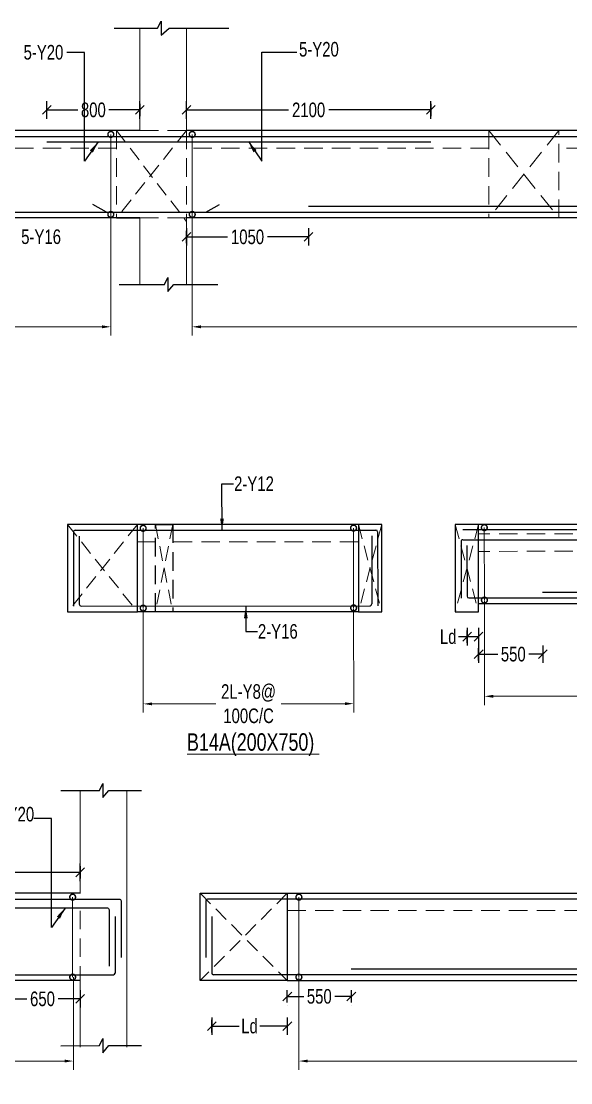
# Model space of a CAD drawing. Header units: millimetres. Extents: x 39642 to 122100, y 15829 to 56435.
# Drawn here: x 68215 to 72938, y 37123 to 46236 of the extents above; entities that cross this region are included whole.
import ezdxf

# ---------------------------------------------------------------- set-up
doc = ezdxf.new("R2010")
doc.units = ezdxf.units.MM
for name, pattern in [('CONTINOUS', [0]), ('CONTINU', [0]), ('HIDDEN', [9.525, 6.35, -3.175])]:
    doc.linetypes.add(name, pattern=pattern)
for name, color, linetype in [('-S-ARROW', 253, 'Continuous'), ('-S-DIM', 251, 'Continuous'), ('-S-MISC', 8, 'Continuous'), ('-STR-BEAM', 7, 'CONTINU'), ('-STR-REINF', 3, 'Continuous'), ('-STR-TEXT', 6, 'Continuous')]:
    doc.layers.add(name, color=color, linetype=linetype)
for name, color, linetype, lineweight in [('-S-STIRUP', 11, 'Continuous', 9), ('-STR-COLUMN', 5, 'HIDDEN', 13), ('-STR-RF-DIM', 252, 'CONTINOUS', 20), ('S-BEAM-IDEN', 2, 'Continuous', 9), ('SEC TEXT', 9, 'Continuous', 18), ('SLAB LINE', 254, 'HIDDEN', 20)]:
    doc.layers.add(name, color=color, linetype=linetype, lineweight=lineweight)
doc.styles.add('BEAM-LS', font='romans.shx', dxfattribs={"width": 0.8})
doc.styles.add('EL', font='swisscl.ttf')
doc.styles.add('SOBHA', font='swisscl.ttf')
doc.styles.add('sobha.sed', font='swisscl.ttf')
doc.dimstyles.new('S-50', dxfattribs={"dimscale": 50, "dimtxt": 2.5, "dimasz": 1.25, "dimexe": 1, "dimexo": 1, "dimgap": 0.5, "dimtad": 1, "dimdec": 0, "dimrnd": 0.0005, "dimzin": 0, "dimdsep": 46, "dimtxsty": 'EL', "dimblk": 'ARCHTICK', "dimcen": 0.09, "dimdle": 1.5, "dimclrd": 251, "dimclre": 251, "dimclrt": 6, "dimadec": 0, "dimazin": 0, "dimtfac": 1, "dimtdec": 0, "dimtofl": 0, "dimtmove": 0, "dimatfit": 3, "dimfxl": 2, "dimtolj": 1, "dimtzin": 0, "dimlwd": -1, "dimlwe": -1, "dimarcsym": 0})
doc.dimstyles.new('S-DIM50', dxfattribs={"dimscale": 50, "dimtxt": 2.5, "dimasz": 1.5, "dimexe": 1.5, "dimexo": 1, "dimgap": 0.5, "dimtad": 0, "dimdec": 0, "dimzin": 0, "dimdsep": 46, "dimtxsty": 'SOBHA', "dimcen": 0.09, "dimclrd": 256, "dimclre": 256, "dimclrt": 6, "dimadec": 5, "dimazin": 0, "dimtfac": 1, "dimtdec": 0, "dimtofl": 0, "dimtmove": 0, "dimatfit": 3, "dimfxl": 0.18, "dimtolj": 1, "dimtzin": 0, "dimlwd": -1, "dimlwe": -1, "dimarcsym": 0})
doc.dimstyles.new('STIRUP', dxfattribs={"dimscale": 50, "dimtxt": 2.5, "dimasz": 2.2, "dimexe": 0, "dimexo": 0, "dimgap": 0.5, "dimtad": 0, "dimdec": 0, "dimzin": 0, "dimdsep": 46, "dimtxsty": 'BEAM-LS', "dimblk": 'DOTSMALL', "dimcen": 0.09, "dimclrd": 256, "dimclre": 256, "dimclrt": 256, "dimadec": 5, "dimazin": 0, "dimtfac": 1, "dimtdec": 0, "dimtofl": 0, "dimtmove": 0, "dimatfit": 3, "dimldrblk": 'DOTSMALL', "dimfxl": 0, "dimfxlon": 1, "dimtolj": 1, "dimtzin": 0, "dimlwd": -1, "dimlwe": -1, "dimarcsym": 0})

# ---------------------------------------------------------------- blocks, each defined once
blk = doc.blocks.new('_DotSmall')
at = {"color": 0, "linetype": 'ByBlock', "const_width": 0.5}
blk.add_lwpolyline([(-0.0625, 0, 1), (0.0625, 0, 1)], format="xyb", close=True, dxfattribs=at)
blk = doc.blocks.new('*D66')
at = {"layer": '-S-STIRUP', "ltscale": 100, "transparency": 16777216}
blk.add_line((69684.9, 44578), (69684.9, 45264.7), dxfattribs=at)
at = {"layer": '-S-STIRUP', "linetype": 'CONTINU', "ltscale": 100, "transparency": 16777216, "xscale": 100, "yscale": 100, "zscale": 100}
for p, rotation in [((69684.9, 45264.7), 90), ((69684.9, 44578), 270)]:
    blk.add_blockref('_DotSmall', p, dxfattribs=dict(at, rotation=rotation))
blk = doc.blocks.new('*D67')
at = {"layer": '-STR-RF-DIM', "transparency": 16777216}
for p, q in [((69684.9, 44659), (69684.9, 43538.2)), ((77543.2, 44613.7), (77543.2, 43538.2)), ((69759.9, 43613.2), (73084.4, 43613.2)), ((77468.2, 43613.2), (74143.7, 43613.2))]:
    blk.add_line(p, q, dxfattribs=at)
for points in [[(69759.9, 43625.7), (69759.9, 43600.7), (69684.9, 43613.2)], [(77468.2, 43625.7), (77468.2, 43600.7), (77543.2, 43613.2)]]:
    blk.add_solid(points, dxfattribs=at)
at = {"layer": '-STR-RF-DIM', "color": 6, "transparency": 16777216, "insert": (73614.1, 43613.2), "char_height": 125, "attachment_point": 5, "style": 'SOBHA'}
blk.add_mtext('\\A1;4L-Y12@\\P100/125/100C/C', dxfattribs=at)
blk = doc.blocks.new('_Oblique')
at = {"color": 0, "linetype": 'ByBlock', "lineweight": -2}
for p, q in [((-0.5, -0.5), (0.5, 0.5)), ((0, 0.71), (0, -0.71))]:
    blk.add_line(p, q, dxfattribs=at)
blk = doc.blocks.new('*D68')
at = {"layer": '-S-DIM', "transparency": 16777216}
for p, q in [((69635.1, 45399.7), (69635.1, 45549.7)), ((71735, 45399.7), (71735, 45549.7)), ((69635.1, 45474.7), (70511.7, 45474.7)), ((71735, 45474.7), (70858.3, 45474.7))]:
    blk.add_line(p, q, dxfattribs=at)
at = {"layer": '-S-DIM', "transparency": 16777216, "xscale": 75, "yscale": 75, "zscale": 75, "rotation": 180}
blk.add_blockref('_Oblique', (69635.1, 45474.7), dxfattribs=at)
at = {"layer": '-S-DIM', "transparency": 16777216, "xscale": 75, "yscale": 75, "zscale": 75}
blk.add_blockref('_Oblique', (71735, 45474.7), dxfattribs=at)
at = {"layer": '-S-DIM', "color": 6, "transparency": 16777216, "insert": (70685, 45474.7), "char_height": 125, "attachment_point": 5, "style": 'SOBHA'}
blk.add_mtext('\\A1;2100', dxfattribs=at)
blk = doc.blocks.new('_ArchTick')
at = {"color": 0, "linetype": 'ByBlock', "const_width": 0.15}
blk.add_lwpolyline([(-0.5, -0.5), (0.5, 0.5)], dxfattribs=at)
blk = doc.blocks.new('*D70')
at = {"layer": '-S-DIM', "transparency": 16777216}
for p, q in [((69635.1, 44459.8), (69635.1, 44309.8)), ((69635.1, 44384.8), (69988.1, 44384.8)), ((70685.1, 44384.8), (70332, 44384.8)), ((70685.1, 44459.8), (70685.1, 44309.8))]:
    blk.add_line(p, q, dxfattribs=at)
at = {"layer": '-S-DIM', "transparency": 16777216, "xscale": 75, "yscale": 75, "zscale": 75, "rotation": 180}
blk.add_blockref('_Oblique', (69635.1, 44384.8), dxfattribs=at)
at = {"layer": '-S-DIM', "transparency": 16777216, "xscale": 75, "yscale": 75, "zscale": 75}
blk.add_blockref('_Oblique', (70685.1, 44384.8), dxfattribs=at)
at = {"layer": '-S-DIM', "color": 6, "transparency": 16777216, "insert": (70160.1, 44384.8), "char_height": 125, "attachment_point": 5, "style": 'SOBHA'}
blk.add_mtext('\\A1;1050', dxfattribs=at)
blk = doc.blocks.new('*D42')
at = {"layer": '-S-STIRUP', "ltscale": 100, "transparency": 16777216}
blk.add_line((68985.1, 44578), (68985.1, 45264.7), dxfattribs=at)
at = {"layer": '-S-STIRUP', "linetype": 'CONTINU', "ltscale": 100, "transparency": 16777216, "xscale": 100, "yscale": 100, "zscale": 100}
for p, rotation in [((68985.1, 45264.7), 90), ((68985.1, 44578), 270)]:
    blk.add_blockref('_DotSmall', p, dxfattribs=dict(at, rotation=rotation))
blk = doc.blocks.new('*D44')
at = {"layer": '-STR-RF-DIM', "transparency": 16777216}
for p, q in [((66328.5, 44659), (66328.5, 43538.2)), ((68985.1, 44613.7), (68985.1, 43538.2)), ((66403.5, 43613.2), (67335.3, 43613.2)), ((68910.1, 43613.2), (67978.2, 43613.2))]:
    blk.add_line(p, q, dxfattribs=at)
for points in [[(66403.5, 43625.7), (66403.5, 43600.7), (66328.5, 43613.2)], [(68910.1, 43625.7), (68910.1, 43600.7), (68985.1, 43613.2)]]:
    blk.add_solid(points, dxfattribs=at)
at = {"layer": '-STR-RF-DIM', "color": 6, "transparency": 16777216, "insert": (67656.8, 43613.2), "char_height": 125, "attachment_point": 5, "style": 'SOBHA'}
blk.add_mtext('\\A1;4L-Y10@\\P150C/C', dxfattribs=at)
blk = doc.blocks.new('*D45')
at = {"layer": '-S-DIM', "transparency": 16777216}
for p, q in [((68435.1, 45399.7), (68435.1, 45549.7)), ((69235.1, 45399.7), (69235.1, 45549.7)), ((68435.1, 45474.7), (68700.7, 45474.7)), ((69235.1, 45474.7), (68969.4, 45474.7))]:
    blk.add_line(p, q, dxfattribs=at)
at = {"layer": '-S-DIM', "transparency": 16777216, "xscale": 75, "yscale": 75, "zscale": 75, "rotation": 180}
blk.add_blockref('_Oblique', (68435.1, 45474.7), dxfattribs=at)
at = {"layer": '-S-DIM', "transparency": 16777216, "xscale": 75, "yscale": 75, "zscale": 75}
blk.add_blockref('_Oblique', (69235.1, 45474.7), dxfattribs=at)
at = {"layer": '-S-DIM', "color": 6, "transparency": 16777216, "insert": (68835.1, 45474.7), "char_height": 125, "attachment_point": 5, "style": 'SOBHA'}
blk.add_mtext('\\A1;800', dxfattribs=at)
blk = doc.blocks.new('*D78')
at = {"layer": '-S-STIRUP', "ltscale": 100, "transparency": 16777216}
blk.add_line((71072, 41199.7), (71071.3, 41885.4), dxfattribs=at)
at = {"layer": '-S-STIRUP', "linetype": 'CONTINU', "ltscale": 100, "transparency": 16777216, "xscale": 100, "yscale": 100, "zscale": 100}
for p, rotation in [((71071.3, 41885.4), 90.05760988059193), ((71072, 41199.7), 270.0576098805919)]:
    blk.add_blockref('_DotSmall', p, dxfattribs=dict(at, rotation=rotation))
blk = doc.blocks.new('*D79')
at = {"layer": '-STR-RF-DIM', "transparency": 16777216}
for p, q in [((69263.7, 41191.6), (69264.6, 40301.1)), ((71072, 41193.5), (71072.9, 40302.9)), ((69339.5, 40376.1), (69887.2, 40376.7)), ((70997.9, 40377.8), (70450.1, 40377.3))]:
    blk.add_line(p, q, dxfattribs=at)
for points in [[(69339.5, 40388.6), (69339.5, 40363.6), (69264.5, 40376.1)], [(70997.8, 40390.3), (70997.9, 40365.3), (71072.9, 40377.9)]]:
    blk.add_solid(points, dxfattribs=at)
at = {"layer": '-STR-RF-DIM', "color": 6, "transparency": 16777216, "insert": (70168.7, 40377), "char_height": 125, "attachment_point": 5, "rotation": 0.05761, "style": 'SOBHA'}
blk.add_mtext('\\A1;2L-Y8@\\P100C/C', dxfattribs=at)
blk = doc.blocks.new('*D80')
at = {"layer": '-S-STIRUP', "ltscale": 100, "transparency": 16777216}
blk.add_line((69263.7, 41197.9), (69263, 41883.6), dxfattribs=at)
at = {"layer": '-S-STIRUP', "linetype": 'CONTINU', "ltscale": 100, "transparency": 16777216, "xscale": 100, "yscale": 100, "zscale": 100}
for p, rotation in [((69263, 41883.6), 90.05760988059193), ((69263.7, 41197.9), 270.0576098805919)]:
    blk.add_blockref('_DotSmall', p, dxfattribs=dict(at, rotation=rotation))
blk = doc.blocks.new('*D82')
at = {"layer": '-STR-RF-DIM', "transparency": 16777216}
for p, q in [((72195.6, 41260.7), (72196.6, 40365.9)), ((78154, 41263.3), (78155, 40372.7)), ((72271.6, 40441), (74855.1, 40443.9)), ((78079.9, 40447.6), (75496.4, 40444.7))]:
    blk.add_line(p, q, dxfattribs=at)
for points in [[(72271.5, 40453.5), (72271.6, 40428.5), (72196.6, 40440.9)], [(78079.9, 40460.1), (78079.9, 40435.1), (78154.9, 40447.7)]]:
    blk.add_solid(points, dxfattribs=at)
at = {"layer": '-STR-RF-DIM', "color": 6, "transparency": 16777216, "insert": (75175.7, 40444.3), "char_height": 125, "attachment_point": 5, "rotation": 0.06523, "style": 'SOBHA'}
blk.add_mtext('\\A1;2L-Y12@\\P100C/C', dxfattribs=at)
blk = doc.blocks.new('*D83')
at = {"layer": '-S-DIM', "transparency": 16777216}
for p, q in [((72047.2, 41027.7), (72047.3, 40877.7)), ((72146, 41027.8), (72146.2, 40877.8)), ((72047.2, 40952.7), (71972.2, 40952.6)), ((72146.1, 40952.8), (72047.2, 40952.7))]:
    blk.add_line(p, q, dxfattribs=at)
at = {"layer": '-S-DIM', "transparency": 16777216, "xscale": 75, "yscale": 75, "zscale": 75}
for p, rotation in [((72047.2, 40952.7), 180.0652277870547), ((72146.1, 40952.8), 0.0652277870547646)]:
    blk.add_blockref('_Oblique', p, dxfattribs=dict(at, rotation=rotation))
at = {"layer": '-S-DIM', "color": 6, "transparency": 16777216, "insert": (71884.5, 40952.5), "char_height": 125, "width": 381.833, "attachment_point": 5, "rotation": 0.06523, "style": 'SOBHA'}
blk.add_mtext('\\A1;Ld', dxfattribs=at)
blk = doc.blocks.new('*D85')
at = {"layer": '-S-DIM', "transparency": 16777216}
for p, q in [((72146.2, 40877.1), (72146.4, 40727.1)), ((72696.7, 40877.7), (72696.9, 40727.7)), ((72146.3, 40802.1), (72309.8, 40802.3)), ((72696.8, 40802.7), (72578.3, 40802.6))]:
    blk.add_line(p, q, dxfattribs=at)
at = {"layer": '-S-DIM', "transparency": 16777216, "xscale": 75, "yscale": 75, "zscale": 75}
for p, rotation in [((72146.3, 40802.1), 180.0652277870547), ((72696.8, 40802.7), 0.065227787054772)]:
    blk.add_blockref('_Oblique', p, dxfattribs=dict(at, rotation=rotation))
at = {"layer": '-S-DIM', "color": 6, "transparency": 16777216, "insert": (72444, 40802.4), "char_height": 125, "attachment_point": 5, "rotation": 0.06523, "style": 'SOBHA'}
blk.add_mtext('\\A1;550', dxfattribs=at)
blk = doc.blocks.new('*D86')
at = {"layer": '-S-STIRUP', "ltscale": 100, "transparency": 16777216}
blk.add_line((72195.7, 41266.9), (72195, 41888.9), dxfattribs=at)
at = {"layer": '-S-STIRUP', "linetype": 'CONTINU', "ltscale": 100, "transparency": 16777216, "xscale": 100, "yscale": 100, "zscale": 100}
for p, rotation in [((72195, 41888.9), 90.06522768033302), ((72195.7, 41266.9), 270.0652276803331)]:
    blk.add_blockref('_DotSmall', p, dxfattribs=dict(at, rotation=rotation))
blk = doc.blocks.new('*D104')
at = {"layer": '-S-STIRUP', "ltscale": 100, "transparency": 16777216}
blk.add_line((68657.3, 38030.3), (68657.3, 38717), dxfattribs=at)
at = {"layer": '-S-STIRUP', "linetype": 'CONTINU', "ltscale": 100, "transparency": 16777216, "xscale": 100, "yscale": 100, "zscale": 100}
for p, rotation in [((68657.3, 38717), 90), ((68657.3, 38030.3), 270)]:
    blk.add_blockref('_DotSmall', p, dxfattribs=dict(at, rotation=rotation))
blk = doc.blocks.new('*D106')
at = {"layer": '-STR-RF-DIM', "transparency": 16777216}
for p, q in [((60857.1, 38029.4), (60857.1, 37234.7)), ((68663.5, 38030.3), (68663.5, 37234.7)), ((60932.1, 37309.7), (64230.6, 37309.7)), ((68588.5, 37309.7), (65290, 37309.7))]:
    blk.add_line(p, q, dxfattribs=at)
for points in [[(60932.1, 37322.2), (60932.1, 37297.2), (60857.1, 37309.7)], [(68588.5, 37322.2), (68588.5, 37297.2), (68663.5, 37309.7)]]:
    blk.add_solid(points, dxfattribs=at)
at = {"layer": '-STR-RF-DIM', "color": 6, "transparency": 16777216, "insert": (64760.3, 37309.7), "char_height": 125, "attachment_point": 5, "style": 'SOBHA'}
blk.add_mtext('\\A1;4L-Y12@\\P100/150/100C/C', dxfattribs=at)
blk = doc.blocks.new('*D108')
at = {"layer": '-S-DIM', "transparency": 16777216}
for p, q in [((68072.9, 37918.1), (68072.9, 37768.1)), ((68722.9, 37918.1), (68722.9, 37768.1)), ((68072.9, 37843.1), (68263.4, 37843.1)), ((68722.9, 37843.1), (68532.3, 37843.1))]:
    blk.add_line(p, q, dxfattribs=at)
at = {"layer": '-S-DIM', "transparency": 16777216, "xscale": 75, "yscale": 75, "zscale": 75, "rotation": 180}
blk.add_blockref('_Oblique', (68072.9, 37843.1), dxfattribs=at)
at = {"layer": '-S-DIM', "transparency": 16777216, "xscale": 75, "yscale": 75, "zscale": 75}
blk.add_blockref('_Oblique', (68722.9, 37843.1), dxfattribs=at)
at = {"layer": '-S-DIM', "color": 6, "transparency": 16777216, "insert": (68397.9, 37843.1), "char_height": 125, "attachment_point": 5, "style": 'SOBHA'}
blk.add_mtext('\\A1;650', dxfattribs=at)
blk = doc.blocks.new('*D109')
at = {"layer": '-S-DIM', "transparency": 16777216}
for p, q in [((66571, 38854.7), (66571, 39004.7)), ((68722.9, 38854.7), (68722.9, 39004.7)), ((66571, 38929.7), (67473.9, 38929.7)), ((68722.9, 38929.7), (67820, 38929.7))]:
    blk.add_line(p, q, dxfattribs=at)
at = {"layer": '-S-DIM', "transparency": 16777216, "xscale": 75, "yscale": 75, "zscale": 75, "rotation": 180}
blk.add_blockref('_Oblique', (66571, 38929.7), dxfattribs=at)
at = {"layer": '-S-DIM', "transparency": 16777216, "xscale": 75, "yscale": 75, "zscale": 75}
blk.add_blockref('_Oblique', (68722.9, 38929.7), dxfattribs=at)
at = {"layer": '-S-DIM', "color": 6, "transparency": 16777216, "insert": (67646.9, 38929.7), "char_height": 125, "attachment_point": 5, "style": 'SOBHA'}
blk.add_mtext('\\A1;2152', dxfattribs=at)
blk = doc.blocks.new('*D123')
at = {"layer": '-S-STIRUP', "ltscale": 100, "transparency": 16777216}
blk.add_line((70601.6, 38030.3), (70601.6, 38717), dxfattribs=at)
at = {"layer": '-S-STIRUP', "linetype": 'CONTINU', "ltscale": 100, "transparency": 16777216, "xscale": 100, "yscale": 100, "zscale": 100}
for p, rotation in [((70601.6, 38717), 90), ((70601.6, 38030.3), 270)]:
    blk.add_blockref('_DotSmall', p, dxfattribs=dict(at, rotation=rotation))
blk = doc.blocks.new('*D125')
at = {"layer": '-STR-RF-DIM', "transparency": 16777216}
for p, q in [((70601.6, 38024), (70601.6, 37234.7)), ((78401.9, 38029.4), (78401.9, 37234.7)), ((70676.6, 37309.7), (73972.1, 37309.7)), ((78326.9, 37309.7), (75031.4, 37309.7))]:
    blk.add_line(p, q, dxfattribs=at)
for points in [[(70676.6, 37322.2), (70676.6, 37297.2), (70601.6, 37309.7)], [(78326.9, 37322.2), (78326.9, 37297.2), (78401.9, 37309.7)]]:
    blk.add_solid(points, dxfattribs=at)
at = {"layer": '-STR-RF-DIM', "color": 6, "transparency": 16777216, "insert": (74501.8, 37309.7), "char_height": 125, "attachment_point": 5, "style": 'SOBHA'}
blk.add_mtext('\\A1;4L-Y10@\\P100/150/100C/C', dxfattribs=at)
blk = doc.blocks.new('*D127')
at = {"layer": '-S-DIM', "transparency": 16777216}
for p, q in [((69852.4, 37684.1), (69852.4, 37534.1)), ((70501.9, 37684.1), (70501.9, 37534.1)), ((69852.4, 37609.1), (70089.5, 37609.1)), ((70501.9, 37609.1), (70264.9, 37609.1))]:
    blk.add_line(p, q, dxfattribs=at)
at = {"layer": '-S-DIM', "transparency": 16777216, "xscale": 75, "yscale": 75, "zscale": 75, "rotation": 180}
blk.add_blockref('_Oblique', (69852.4, 37609.1), dxfattribs=at)
at = {"layer": '-S-DIM', "transparency": 16777216, "xscale": 75, "yscale": 75, "zscale": 75}
blk.add_blockref('_Oblique', (70501.9, 37609.1), dxfattribs=at)
at = {"layer": '-S-DIM', "color": 6, "transparency": 16777216, "insert": (70177.2, 37609.1), "char_height": 125, "width": 381.833, "attachment_point": 5, "style": 'SOBHA'}
blk.add_mtext('\\A1;Ld', dxfattribs=at)
blk = doc.blocks.new('*D128')
at = {"layer": '-S-DIM', "transparency": 16777216}
for p, q in [((70501.9, 37864.5), (70642.7, 37864.5)), ((71051.9, 37864.5), (70911.2, 37864.5)), ((70501.9, 37789.7), (70501.9, 37789.5)), ((71051.9, 37789.7), (71051.9, 37789.5))]:
    blk.add_line(p, q, dxfattribs=at)
at = {"layer": '-S-DIM', "transparency": 16777216, "xscale": 75, "yscale": 75, "zscale": 75, "rotation": 180}
blk.add_blockref('_Oblique', (70501.9, 37864.5), dxfattribs=at)
at = {"layer": '-S-DIM', "transparency": 16777216, "xscale": 75, "yscale": 75, "zscale": 75}
blk.add_blockref('_Oblique', (71051.9, 37864.5), dxfattribs=at)
at = {"layer": '-S-DIM', "color": 6, "transparency": 16777216, "insert": (70776.9, 37864.5), "char_height": 125, "attachment_point": 5, "style": 'SOBHA'}
blk.add_mtext('\\A1;550', dxfattribs=at)

msp = doc.modelspace()

# ---------------------------------------------------------------- linework, layer by layer
at = {"layer": '-S-MISC', "linetype": 'ByBlock', "ltscale": 1000, "elevation": 0}
for points in [[(69012.9, 46176.8), (69385.8, 46176.8), (69416.6, 46236.5), (69416.6, 46116.3), (69487, 46176.8), (69998.1, 46176.8)], [(69057.4, 43974.9), (69445.6, 43976.8), (69476.5, 44036.5), (69476.5, 43916.3), (69526.3, 43976.8), (69904.6, 43976.8)], [(68556.5, 39632.8), (68887.1, 39633.4), (68917.9, 39693.1), (68917.9, 39572.9), (68967.8, 39633.4), (69248.1, 39633.4)], [(68556.5, 37441.7), (68887.1, 37442.2), (68917.9, 37501.9), (68917.9, 37381.7), (68967.8, 37442.2), (69248.1, 37442.2)]]:
    msp.add_lwpolyline(points, dxfattribs=at)
at = {"layer": '-STR-BEAM'}
for p, q in [((69235.1, 45297.7, 0), (66278.6, 45297.7, 0)), ((69235.1, 45297.7, 0), (69035.1, 45297.7, 0)), ((77585.1, 45297.7, 0), (69635.1, 45297.7, 0)), ((69235.1, 44547.7, 0), (66278.6, 44547.7, 0)), ((69035.1, 44547.7, 0), (69235.1, 44547.7, 0)), ((77585.1, 44547.7, 0), (69635.1, 44547.7, 0)), ((71113.2, 41915.7, -357173.2), (69213.2, 41916.5, -357173.2)), ((78195.1, 41915.5, -357173.2), (72145.1, 41915.5, -357173.2)), ((78195.8, 41235.5, -357173.2), (72145.8, 41235.5, -357173.2)), ((71113.9, 41165.7, -357173.2), (69213.8, 41166.5, -357173.2)), ((68722.9, 38750, 0), (60773.1, 38750, 0)), ((70501.9, 38750, 0), (78451.9, 38750, 0)), ((68722.9, 38000, 0), (60773.1, 38000, 0)), ((70501.9, 38000, 0), (78451.9, 38000, 0))]:
    msp.add_line(p, q, dxfattribs=at)
for points, elevation in [([(69213.2, 41916.5), (68613.2, 41915.9), (68613.9, 41165.9), (69213.8, 41166.5), (69213.2, 41916.5)], -357173.2), ([(71313.2, 41915.9), (71113.2, 41915.7), (71113.9, 41165.7), (71313.9, 41165.9), (71313.2, 41915.9)], -357173.2), ([(72145.1, 41915.9), (71945.1, 41915.9), (71945.8, 41165.9), (72145.8, 41166.5), (72145.1, 41915.9)], -357173.2), ([(69751.9, 38750), (70501.9, 38750), (70501.9, 38000), (69751.9, 38000), (69751.9, 38750)], 0)]:
    msp.add_lwpolyline(points, dxfattribs=dict(at, elevation=elevation))
at = {"layer": '-STR-BEAM', "linetype": 'HIDDEN', "ltscale": 25, "elevation": -357173.2}
msp.add_lwpolyline([(69368.1, 41916.4), (69518.1, 41916.4), (69518.1, 41166.3), (69368.1, 41166.3), (69368.1, 41916.4)], dxfattribs=at)
at = {"layer": '-STR-COLUMN', "linetype": 'Continuous', "ltscale": 10}
for p, q in [((69235.1, 45297.7, 0), (69235.1, 46176.8, 0)), ((69635.1, 46176.8, 0), (69635.1, 45297.7, 0)), ((69235.1, 44547.7, 0), (69235.1, 43976.8, 0)), ((69635.1, 44547.7, 0), (69635.1, 43976.8, 0)), ((69123.1, 37429.1, 0), (69123.1, 39627.3, 0)), ((68722.9, 37429.1, 0), (68722.9, 38000, 0))]:
    msp.add_line(p, q, dxfattribs=at)
at = {"layer": '-STR-COLUMN', "linetype": 'Continuous', "ltscale": 10, "elevation": 0}
msp.add_lwpolyline([(68722.9, 38747.3), (68722.9, 39627.3)], dxfattribs=at)
at = {"layer": '-STR-REINF', "ltscale": 10}
for p, q in [((71735.4, 45197.2, 0), (68435.1, 45197.2, 0)), ((70685.1, 44647.6, 0), (76985.1, 44647.6, 0)), ((68664, 41851, -357173.2), (68664.5, 41215.3, -357173.2)), ((68679, 41866, -357173.2), (71263.3, 41868.6, -357173.2)), ((71278.2, 41853.6, -357173.2), (71278.7, 41217.9, -357173.2)), ((72010.9, 41873.8, -357173.2), (78330, 41873.9, -357173.2)), ((68714, 41816.7, -357173.2), (68714.5, 41231, -357173.2)), ((71227.8, 41819.2, -357173.2), (71228.2, 41233.6, -357173.2)), ((72010.9, 41785, -357173.2), (78330, 41785, -357173.2)), ((72045.9, 41735.7, -357173.2), (72046.4, 41300, -357173.2)), ((72061.4, 41285, -357173.2), (78279.2, 41285.1, -357173.2)), ((72696.2, 41335.3, -357173.2), (77645.6, 41337.9, -357173.2)), ((68729.5, 41216, -357173.2), (71213.2, 41218.5, -357173.2)), ((69801.9, 38685, 0), (69801.9, 38199.3, 0)), ((78787.1, 38700, 0), (69816.8, 38700, 0)), ((69022.6, 38550.7, 0), (69022.6, 38065, 0)), ((69852.4, 38550.7, 0), (69852.4, 38065, 0)), ((76251.7, 38099.9, 0), (71051.9, 38099.9, 0)), ((78737.1, 38050, 0), (69867.4, 38050, 0))]:
    msp.add_line(p, q, dxfattribs=at)
at = {"layer": '-STR-REINF', "ltscale": 10, "elevation": 0}
for points in [[(68947.6, 44597.7), (68830, 44662.7)], [(69802.8, 44597.7), (69920.5, 44662.7)]]:
    msp.add_lwpolyline(points, dxfattribs=at)
at = {"layer": '-STR-REINF', "ltscale": 10}
for points, elevation in [([(72010.9, 41785, 0.414214), (71995.9, 41770), (71996.4, 41284.3)], -357173.2), ([(69058.1, 38700, -0.414214), (69073.1, 38685), (69073.1, 38199.3)], 0), ([(66571, 38624.2), (68955.6, 38624.2, -0.414214), (68970.6, 38609.2), (68970.6, 38123.5)], 0)]:
    msp.add_lwpolyline(points, format="xyb", dxfattribs=dict(at, elevation=elevation))
for points in [[(66059.7, 45247.7, 0), (69300.7, 45247.7, 0), (77935.1, 45247.7, 0)], [(66109.7, 44597.7, 0), (69802.8, 44597.7, 0)], [(68947.6, 44597.7, 0), (77844.5, 44597.7, 0)], [(66645.8, 38700, 0), (69058.2, 38700, 0)], [(60023.1, 38050.8, 0), (69007.6, 38050, 0)]]:
    msp.add_polyline3d(points, dxfattribs=at)
for centre, start, end in [((68679, 41851, -357173.2), 90.05761, 180.05761), ((71263.2, 41853.6, -357173.2), 0.05761, 90.05761), ((72061.4, 41300, -357173.2), 180.06523, 270.06523), ((68729.5, 41231, -357173.2), 180.05761, 270.05761), ((71213.2, 41233.5, -357173.2), 270.05761, 0.05761), ((69816.9, 38685, 0), 90, 180), ((69007.6, 38065, 0), 270, 0), ((69867.4, 38065, 0), 180, 270)]:
    msp.add_arc(centre, 15, start, end, dxfattribs=at)
at = {"layer": 'S-BEAM-IDEN', "color": 9, "linetype": 'HIDDEN', "ltscale": 20}
for p, q in [((69035.1, 45297.7, 0), (69635.1, 44517.7, 0)), ((69635.1, 45297.7, 0), (69035.1, 44547.7, 0)), ((68613.2, 41915.9, -357173.2), (69213.8, 41166.5, -357173.2)), ((69213.2, 41916.5, -357173.2), (68613.9, 41165.9, -357173.2)), ((69518.1, 41916.4, -357173.2), (69368.1, 41166.3, -357173.2)), ((69368.1, 41916.4, -357173.2), (69518.1, 41166.3, -357173.2)), ((71113.2, 41915.7, -357173.2), (71313.9, 41165.9, -357173.2)), ((71313.2, 41915.9, -357173.2), (71113.9, 41165.7, -357173.2)), ((71945.1, 41915.9, -357173.2), (72145.8, 41166.5, -357173.2)), ((72145.1, 41915.9, -357173.2), (71945.8, 41165.9, -357173.2)), ((70501.9, 38750, 0), (69751.9, 38000, 0)), ((69751.9, 38750, 0), (70501.9, 38000, 0))]:
    msp.add_line(p, q, dxfattribs=at)
at = {"layer": 'SLAB LINE', "linetype": 'HIDDEN', "ltscale": 25}
for p, q in [((69035.1, 45297.7, 0), (69035.1, 44547.7, 0)), ((69635.1, 45297.7, 0), (69635.1, 44547.7, 0)), ((72235.1, 45297.7, 0), (72835.1, 44547.7, 0)), ((72835.1, 45297.7, 0), (72235.1, 44547.7, 0)), ((69035.1, 45147.7, 0), (66278.6, 45147.7, 0)), ((72235.1, 45147.7, 0), (69635.1, 45147.7, 0)), ((77585.1, 45147.7, 0), (72835.1, 45147.7, 0)), ((71113.2, 41915.7, -357173.2), (71113.9, 41168.4, -357173.2)), ((78195.1, 41835.5, -357173.2), (72145.1, 41835.5, -357173.2)), ((69368.1, 41766.7, -357173.2), (69213.4, 41766.5, -357173.2)), ((71113.4, 41768.4, -357173.2), (69518.1, 41766.8, -357173.2)), ((78195.3, 41688.2, -357173.2), (72145.3, 41685.5, -357173.2)), ((68722.9, 38600, 0), (68722.9, 38000, 0)), ((70501.9, 38600.8, 0), (74426.8, 38600.8, 0))]:
    msp.add_line(p, q, dxfattribs=at)
at = {"layer": 'SLAB LINE', "linetype": 'HIDDEN', "ltscale": 25, "elevation": 0}
for points in [[(69235.1, 45297.7), (69635.1, 45297.7)], [(72835.1, 45297.7), (72235.1, 45297.7), (72235.1, 44547.7), (72835.1, 44547.7), (72835.1, 45297.7)], [(69235.1, 44547.7), (69635.1, 44547.7)]]:
    msp.add_lwpolyline(points, dxfattribs=at)

# ---------------------------------------------------------------- texts
at = {"layer": '-STR-TEXT', "color": 6, "char_height": 125, "style": 'SOBHA'}
for insert, attachment_point in [((68577.3, 45905.8, 178586.6), 9), ((70602.7, 45931.7, 178586.6), 7)]:
    msp.add_mtext('\\A1;5-Y20', dxfattribs=dict(at, insert=insert, attachment_point=attachment_point))
at = {"layer": '-STR-TEXT', "color": 6, "char_height": 125, "width": 281.386, "style": 'SOBHA'}
for s, insert, attachment_point in [('\\A1;5-Y16', (68215.1, 44322.4, 0), 7), ('\\A1;4-Y20', (68326.6, 39491.9, 178586.6), 3)]:
    msp.add_mtext(s, dxfattribs=dict(at, insert=insert, attachment_point=attachment_point))
at = {"layer": '-STR-TEXT', "color": 6, "insert": (70044.5, 42328.5, -357173.2), "char_height": 125, "attachment_point": 1, "rotation": 0.05761, "style": 'SOBHA'}
msp.add_mtext('\\A1;2-Y12', dxfattribs=at)
at = {"layer": '-STR-TEXT', "color": 6, "insert": (70249.5, 40933.8, -357173.2), "char_height": 125, "width": 281.386, "attachment_point": 7, "rotation": 0.05761, "style": 'SOBHA'}
msp.add_mtext('\\A1;2-Y16', dxfattribs=at)
at = {"layer": 'SEC TEXT', "color": 1, "linetype": 'ByBlock', "style": 'sobha.sed'}
msp.add_text('%%UB14A(200X750) ', height=150, rotation=0.04689, dxfattribs=at).set_placement((69639.9, 39973.2, -357173.2))

# ---------------------------------------------------------------- dimensions: what is measured, and where the dimension line sits
at = {"layer": '-S-DIM'}
for base, p1, p2, picture, middle in [((68435.1, 45474.7, 0), (69235.1, 45297.7, 0), (68435.1, 45197.2, 0), '*D45', (68835.1, 45474.7, 0)), ((68722.9, 37843.1, 0), (68072.9, 38099.9, 0), (68722.9, 38000, 0), '*D108', (68397.9, 37843.1, 0)), ((71051.9, 37864.5, 178586.6), (70501.9, 38000, 0), (71051.9, 38099.9, 0), '*D128', (70776.9, 37864.5, 178586.6))]:
    dim = msp.add_linear_dim(base=base, p1=p1, p2=p2, angle=180, dimstyle='S-DIM50', override={"dimscale": 1, "dimtxt": 125, "dimasz": 75, "dimexe": 75, "dimexo": 0, "dimgap": 25, "dimblk1": 'Oblique', "dimblk2": 'Oblique', "dimsah": 1, "dimcen": 4.5, "dimfxl": 75, "dimfxlon": 1}, dxfattribs=at)
    dim.commit()
    dim.dimension.update_dxf_attribs({"geometry": picture, "text_midpoint": middle})
for base, p1, p2, picture, middle in [((71735, 45474.7, 0), (69635.1, 45297.7, 0), (71735, 45197.2, 0), '*D68', (70685, 45474.7, 0)), ((70685.1, 44384.8, 0), (69635.1, 44507.6, 0), (70685.1, 44647.6, 0), '*D70', (70160.1, 44384.8, 0)), ((66571, 38929.7, 0), (68722.9, 38750, 0), (66571, 38624.2, 0), '*D109', (67646.9, 38929.7, 0))]:
    dim = msp.add_linear_dim(base=base, p1=p1, p2=p2, dimstyle='S-DIM50', override={"dimscale": 1, "dimtxt": 125, "dimasz": 75, "dimexe": 75, "dimexo": 0, "dimgap": 25, "dimblk1": 'Oblique', "dimblk2": 'Oblique', "dimsah": 1, "dimcen": 4.5, "dimfxl": 75, "dimfxlon": 1}, dxfattribs=at)
    dim.commit()
    dim.dimension.update_dxf_attribs({"geometry": picture, "text_midpoint": middle})
dim = msp.add_linear_dim(base=(72047.2, 40952.7, -357173.2), p1=(72145.8, 41235.5, -357173.2), p2=(72046.9, 41296.5, -357173.2), angle=180.06523, text='Ld', dimstyle='S-DIM50', override={"dimscale": 1, "dimtxt": 125, "dimasz": 75, "dimexe": 75, "dimexo": 0, "dimgap": 25, "dimblk1": 'Oblique', "dimblk2": 'Oblique', "dimsah": 1, "dimcen": 4.5, "dimfxl": 75, "dimfxlon": 1}, dxfattribs=at)
dim.commit()
dim.dimension.update_dxf_attribs({"geometry": '*D83', "text_midpoint": (71884.5, 40952.5, -357173.2)})
dim = msp.add_linear_dim(base=(72696.7946, 40802.702, -357173.1817), p1=(72145.8048, 41235.5313, -357173.1817), p2=(72696.1883, 41335.2759, -357173.1817), angle=0.06523, dimstyle='S-DIM50', override={"dimscale": 1, "dimtxt": 125, "dimasz": 75, "dimexe": 75, "dimexo": 0, "dimgap": 25, "dimblk1": 'Oblique', "dimblk2": 'Oblique', "dimsah": 1, "dimcen": 4.5, "dimfxl": 75, "dimfxlon": 1}, dxfattribs=at)
dim.commit()
dim.dimension.update_dxf_attribs({"geometry": '*D85', "text_midpoint": (72444.0362, 40802.4142, -357173.1817), "dimtype": 160})
dim = msp.add_linear_dim(base=(70501.9, 37609.1, 0), p1=(69852.4, 38078.4, 0), p2=(70501.9, 38000, 0), text='Ld', dimstyle='S-DIM50', override={"dimscale": 1, "dimtxt": 125, "dimasz": 75, "dimexe": 75, "dimexo": 0, "dimgap": 25, "dimblk1": 'Oblique', "dimblk2": 'Oblique', "dimsah": 1, "dimcen": 4.5, "dimfxl": 75, "dimfxlon": 1}, dxfattribs=at)
dim.commit()
dim.dimension.update_dxf_attribs({"geometry": '*D127', "text_midpoint": (70177.2, 37609.1, 0)})
at = {"layer": '-S-STIRUP', "linetype": 'CONTINU', "ltscale": 100}
for base, p1, p2, angle, picture, middle in [((68985.1, 45264.7, 0), (68985.1, 44578, 0), (68985.1, 45264.7, 0), 90, '*D42', (68985.1, 44921.3, 0)), ((69684.9, 45264.7, 178586.6), (69684.9, 44578, 178586.6), (69684.9, 45264.7, 178586.6), 90, '*D66', (69684.9, 44921.3, 178586.6)), ((69263, 41883.6, -178586.6), (69264.3, 41197.9, -178586.6), (69263.1, 41883.6, -178586.6), 90.05761, '*D80', (69263.3, 41540.7, -178586.6)), ((71071.3, 41885.4, -178586.6), (71072.7, 41199.7, -178586.6), (71071.5, 41885.4, -178586.6), 90.05761, '*D78', (71071.7, 41542.6, -178586.6)), ((72195, 41888.9, -178586.6), (72196.3, 41266.9, -178586.6), (72195, 41888.9, -178586.6), 90.06523, '*D86', (72195.4, 41577.9, -178586.6)), ((68657.3, 38717, 357279.2), (68657.3, 38030.3, 357279.2), (68657.3, 38717, 357279.2), 90, '*D104', (68657.3, 38373.6, 357279.2)), ((70601.6, 38717, 357279.2), (70601.6, 38030.3, 357279.2), (70601.6, 38717, 357279.2), 90, '*D123', (70601.6, 38373.6, 357279.2))]:
    dim = msp.add_linear_dim(base=base, p1=p1, p2=p2, angle=angle, text=' ', dimstyle='STIRUP', override={"dimasz": 2}, dxfattribs=at)
    dim.commit()
    dim.dimension.update_dxf_attribs({"geometry": picture, "text_midpoint": middle})
at = {"layer": '-STR-RF-DIM'}
for base, p1, p2, text, picture, middle in [((68985.1, 43613.2, 178586.6), (66328.5, 44659, 178586.6), (68985.1, 44613.7, 0), '4L-Y10@\\P150C/C', '*D44', (67656.8, 43613.2, 178586.6)), ((77543.2, 43613.2, 178586.6), (69684.9, 44659, 178586.6), (77543.2, 44613.7, 178586.6), '4L-Y12@\\P100/125/100C/C', '*D67', (73614.1, 43613.2, 178586.6)), ((68663.5, 37309.7, 178586.6), (60857.1, 38029.4, 178586.6), (68663.5, 38030.3, 357279.2), '4L-Y12@\\P100/150/100C/C', '*D106', (64760.3, 37309.7, 178586.6))]:
    dim = msp.add_linear_dim(base=base, p1=p1, p2=p2, text=text, dimstyle='S-DIM50', override={"dimscale": 1, "dimtxt": 125, "dimasz": 75, "dimexe": 75, "dimexo": 0, "dimgap": 25, "dimsah": 1, "dimcen": 4.5, "dimfxl": 75}, dxfattribs=at)
    dim.commit()
    dim.dimension.update_dxf_attribs({"geometry": picture, "text_midpoint": middle})
for base, p1, p2, angle, text, picture, middle in [((71072.9, 40377.9, -178586.6), (69263.7, 41191.6, -178586.6), (71072, 41193.5, -178586.6), 0.05761, '2L-Y8@\\P100C/C', '*D79', (70168.7, 40377, -178586.6)), ((78154.9, 40447.7, -178586.6), (72195.6, 41260.7, -178586.6), (78154, 41263.3, -178586.6), 0.06523, '2L-Y12@\\P100C/C', '*D82', (75175.7, 40444.3, -178586.6)), ((70601.6, 37309.7, 178586.6), (78401.9, 38029.4, 0), (70601.6, 38024, 357279.2), 180, '4L-Y10@\\P100/150/100C/C', '*D125', (74501.8, 37309.7, 178586.6))]:
    dim = msp.add_linear_dim(base=base, p1=p1, p2=p2, angle=angle, text=text, dimstyle='S-DIM50', override={"dimscale": 1, "dimtxt": 125, "dimasz": 75, "dimexe": 75, "dimexo": 0, "dimgap": 25, "dimsah": 1, "dimcen": 4.5, "dimfxl": 75}, dxfattribs=at)
    dim.commit()
    dim.dimension.update_dxf_attribs({"geometry": picture, "text_midpoint": middle})

# ---------------------------------------------------------------- leaders
at = {"layer": '-S-ARROW', "annotation_type": 0, "has_hookline": 1, "hookline_direction": 1, "text_width": 353.7}
msp.add_leader([(68875.1, 45200.4, 178586.6), (68759.6, 45034, 178586.6), (68759.6, 45968.3, 178586.6), (68608.2, 45968.3, 178586.6)], dimstyle='S-50', override={"dimasz": 2, "dimgap": 0.1, "dimtad": 0}, dxfattribs=at)
at = {"layer": '-S-ARROW'}
for points in [[(70167, 45202.8, 0), (70282.5, 45036.3, 0), (70282.5, 45970.6, 0), (70583.9, 45970.6, 0)], [(68591.5, 38622.7, 178586.6), (68476, 38456.3, 178586.6), (68476, 39390.6, 178586.6), (68324.6, 39390.6, 178586.6)]]:
    msp.add_leader(points, dimstyle='S-50', override={"dimasz": 2, "dimgap": 0.1, "dimtad": 0}, dxfattribs=at)
at = {"layer": '-S-ARROW', "annotation_type": 0, "has_hookline": 1, "hookline_direction": 1, "horizontal_direction": (0.999999, 0.001005, 0)}
for points, text_width in [([(69940.8, 41867.3, -357173.2), (69940.6, 42265.9, -357173.2), (70039.6, 42266, -357173.2)], 353), ([(70145.2, 41209, -357173.2), (70145.4, 40996.2, -357173.2), (70244.4, 40996.3, -357173.2)], 353.5)]:
    msp.add_leader(points, dimstyle='S-50', override={"dimasz": 2, "dimgap": 0.1, "dimtad": 0}, dxfattribs=dict(at, text_width=text_width))

doc.saveas('drawing.dxf')
